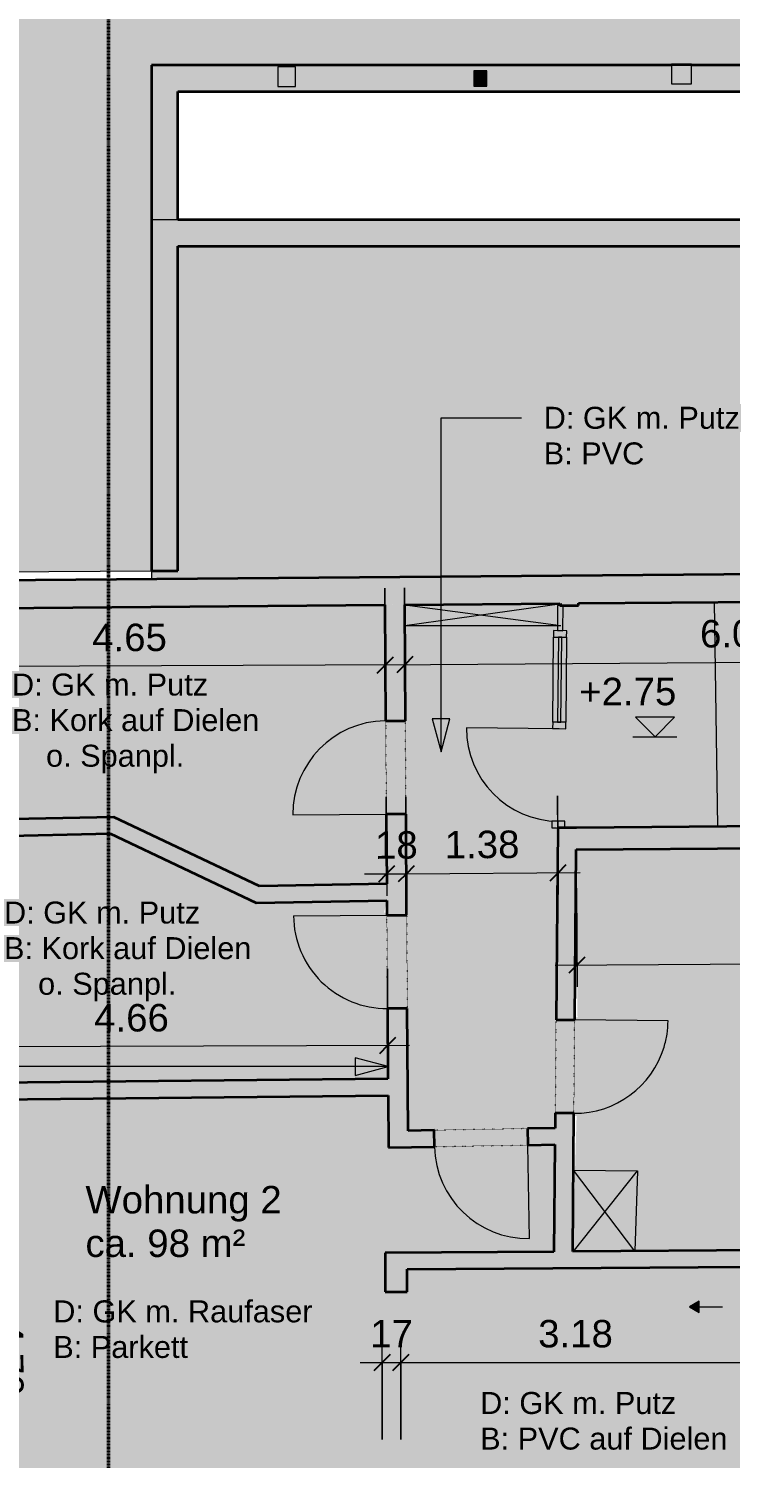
# Model space of a CAD drawing. Header units: millimetres. Extents: x -14559 to 21009, y -19333 to 10906.
# Drawn here: x -6459 to -72, y -12721 to 297 of the extents above; entities that cross this region are included whole.
import ezdxf

# ---------------------------------------------------------------- set-up
doc = ezdxf.new("R2010")
doc.units = ezdxf.units.MM
doc.linetypes.add('Achse', pattern=[10, 5, -2.5, 0, -2.5])
doc.linetypes.add('Über Schnittebene 1', pattern=[1, 0, -1])
for name, color, linetype, lineweight in [('A-ANNO-DIMS', 211, 'Continuous', 9), ('A-ANNO-DIMS-100', 211, 'Continuous', 9), ('A-ANNO-NOTE', 131, 'Continuous', 9), ('A-DETL', 90, 'Continuous', 9), ('A-DETL-GENF', 92, 'Continuous', 9), ('A-DETL-THIN', 151, 'Continuous', 9), ('A-DOOR', 31, 'Continuous', 9), ('A-FLOR', 192, 'Continuous', 9), ('A-GLAZ-CURT', 52, 'Continuous', 9), ('A-GLAZ-CWMG', 51, 'Continuous', 9), ('A-WALL', 113, 'Continuous', 9), ('A-WALL-PATT', 111, 'Continuous', 35), ('G-ANNO-DIMS', 111, 'Continuous', 9), ('G-ANNO-SYMB', 111, 'Continuous', 9), ('G-ANNO-TEXT', 231, 'Continuous', 9), ('S-COLS', 52, 'Continuous', 9)]:
    doc.layers.add(name, color=color, linetype=linetype, lineweight=lineweight)
doc.styles.add('Arial_1', font='arial.ttf', dxfattribs={"height": 250})
doc.styles.add('Arial_2', font='arial.ttf', dxfattribs={"height": 200})
doc.dimstyles.new('2_5mm_-_Arial', dxfattribs={"dimscale": 304.8, "dimtxt": 255.06485, "dimasz": 0.492126, "dimexe": 0.656168, "dimexo": 0.0625, "dimgap": 0.164042, "dimtad": 1, "dimlfac": 0.001, "dimrnd": 0.005, "dimzin": 0, "dimdsep": 46, "dimtxsty": 'Arial_1', "dimblk1": 'OBLIQUE', "dimblk2": 'OBLIQUE', "dimsah": 1, "dimcen": 0.09, "dimdle": 0.656168, "dimazin": 0, "dimtfac": 1, "dimtdec": 4, "dimtix": 1, "dimtmove": 0, "dimatfit": 3, "dimfxl": 2.296588, "dimfxlon": 1, "dimtvp": 1, "dimtolj": 1, "dimtzin": 0, "dimarcsym": 2})
doc.dimstyles.new('2_5mm_-_Arial_1', dxfattribs={"dimscale": 304.8, "dimtxt": 255.06485, "dimasz": 0.492126, "dimexe": 0.656168, "dimexo": 0.0625, "dimgap": 0.164042, "dimtad": 1, "dimdec": 1, "dimlfac": 0.1, "dimrnd": 0.5, "dimdsep": 46, "dimtxsty": 'Arial_1', "dimblk1": 'OBLIQUE', "dimblk2": 'OBLIQUE', "dimsah": 1, "dimcen": 0.09, "dimdle": 0.656168, "dimazin": 0, "dimtfac": 1, "dimtdec": 4, "dimtix": 1, "dimtmove": 0, "dimatfit": 3, "dimfxl": 2.296588, "dimfxlon": 1, "dimtvp": 1, "dimtolj": 1, "dimtzin": 0, "dimarcsym": 2})

# ---------------------------------------------------------------- blocks, each defined once
blk = doc.blocks.new('Drehflügel 1-flg - Variabel - Drehflügel 1-flg - Variabel-418405-Obergeschoss HG')
at = {"layer": 'A-DOOR', "linetype": 'Über Schnittebene 1'}
for p, q in [((-424, 76), (-425, 76)), ((425, 76), (-424, 76)), ((-425, -104), (425, -104))]:
    blk.add_line(p, q, dxfattribs=at)
at = {"layer": 'A-DOOR'}
blk.add_line((425, -954), (425, -104), dxfattribs=at)
for start, end in [(180.0589, 180.4489), (180.4738, 270)]:
    blk.add_arc((425, -104), 850, start, end, dxfattribs=at)
blk = doc.blocks.new('Türelement 1-flg - Drehflügel - Glas - Standard-421634-Obergeschoss HG')
at = {"layer": 'A-DOOR'}
blk.add_line((-421, 0), (-421, -843), dxfattribs=at)
blk.add_arc((-421, 0), 843, 270, 0, dxfattribs=at)
blk = doc.blocks.new('Pfosten rechteckig - 6 x 12-419430-Obergeschoss HG')
at = {"layer": 'A-GLAZ-CWMG'}
for p, q in [((-11, 60), (-60, 60)), ((-60, 60), (-60, -60)), ((0, 60), (-11, 60)), ((0, -21), (0, 60)), ((-60, -60), (0, -60)), ((0, -60), (0, -21))]:
    blk.add_line(p, q, dxfattribs=at)
blk = doc.blocks.new('Systemelement - Holzverschalung-420022-Obergeschoss HG')
at = {"layer": 'A-GLAZ-CURT'}
for p, q in [((531, 25), (301, 25)), ((301, 25), (301, -25)), ((531, -25), (531, 25)), ((301, -25), (531, -25))]:
    blk.add_line(p, q, dxfattribs=at)
blk = doc.blocks.new('Systemelement - Verglasung-419837-Obergeschoss HG')
at = {"layer": 'A-GLAZ-CURT'}
for p, q in [((386, 15), (-386, 15)), ((-386, 15), (-386, -15)), ((386, -15), (386, 15)), ((-386, -15), (386, -15))]:
    blk.add_line(p, q, dxfattribs=at)
blk = doc.blocks.new('Pfosten rechteckig - 6 x 12-419822-Obergeschoss HG')
at = {"layer": 'A-GLAZ-CWMG'}
for p, q in [((-30, 60), (30, 60)), ((-30, -60), (-30, 60)), ((30, 60), (30, -60)), ((30, -60), (-30, -60))]:
    blk.add_line(p, q, dxfattribs=at)
blk = doc.blocks.new('Pfosten rechteckig - 6 x 12-419829-Obergeschoss HG')
at = {"layer": 'A-GLAZ-CWMG'}
for p, q in [((-1689, -6016), (-1682, -5243)), ((-1562, -5244), (-1569, -6017))]:
    blk.add_line(p, q, dxfattribs=at)
blk = doc.blocks.new('Pfosten rechteckig - 6 x 12-419849-Obergeschoss HG')
at = {"layer": 'A-GLAZ-CWMG'}
for p, q in [((-30, 60), (30, 60)), ((-30, -60), (-30, 60)), ((30, 60), (30, -60)), ((30, -60), (-30, -60))]:
    blk.add_line(p, q, dxfattribs=at)
blk = doc.blocks.new('Drehflügel 1-flg - Variabel - Drehflügel 1-flg - Variabel-420253-Obergeschoss HG')
at = {"layer": 'A-DOOR'}
blk.add_line((425, 954), (425, 104), dxfattribs=at)
at = {"layer": 'A-DOOR', "linetype": 'Über Schnittebene 1'}
for p, q in [((-425, 104), (425, 104)), ((425, -76), (-425, -76))]:
    blk.add_line(p, q, dxfattribs=at)
at = {"layer": 'A-DOOR'}
blk.add_arc((425, 104), 850, 90, 180, dxfattribs=at)
blk = doc.blocks.new('Drehflügel 1-flg - Variabel - Drehflügel 1-flg - Variabel-420442-Obergeschoss HG')
at = {"layer": 'A-DOOR', "linetype": 'Über Schnittebene 1'}
for p, q in [((423, 71), (-425, 71)), ((425, 71), (423, 71)), ((-425, -99), (425, -99))]:
    blk.add_line(p, q, dxfattribs=at)
at = {"layer": 'A-DOOR'}
blk.add_line((425, -949), (425, -99), dxfattribs=at)
for start, end in [(180, 253.6364), (253.6364, 261.8182), (261.8182, 270)]:
    blk.add_arc((425, -99), 850, start, end, dxfattribs=at)
blk = doc.blocks.new('Drehflügel 1-flg - Variabel - Drehflügel 1-flg - Variabel-420441-Obergeschoss HG')
at = {"layer": 'A-DOOR', "linetype": 'Über Schnittebene 1'}
for p, q in [((425, 61), (-425, 61)), ((-425, -89), (425, -89))]:
    blk.add_line(p, q, dxfattribs=at)
at = {"layer": 'A-DOOR'}
blk.add_line((425, -939), (425, -89), dxfattribs=at)
blk.add_arc((425, -89), 850, 180, 270, dxfattribs=at)
blk = doc.blocks.new('Holzträger - 160 x 180-455506-Obergeschoss HG')
at = {"layer": 'S-COLS'}
blk.add_hatch(color=256, dxfattribs=at).paths.add_polyline_path([(-80, -90), (80, -90), (80, 90), (-80, 90)], flags=0)
for p, q in [((80, 90), (-80, 90)), ((-80, 90), (-80, -90)), ((80, -90), (80, 90)), ((-80, -90), (80, -90))]:
    blk.add_line(p, q, dxfattribs=at)
blk = doc.blocks.new('Holzträger - 120 x 140-455507-Obergeschoss HG')
at = {"layer": 'S-COLS'}
blk.add_hatch(color=256, dxfattribs=at).paths.add_polyline_path([(-60, -70), (60, -70), (60, 70), (-60, 70)], flags=0)
for p, q in [((60, 70), (-60, 70)), ((-60, 70), (-60, -70)), ((60, -70), (60, 70)), ((-60, -70), (60, -70))]:
    blk.add_line(p, q, dxfattribs=at)
blk = doc.blocks.new('Holzträger - 180 x 180-V1-Obergeschoss HG')
at = {"layer": 'S-COLS'}
for points in [[(90, 81), (90, 90), (-90, 90), (-90, 81)], [(-90, -90), (90, -90), (90, 81), (-90, 81)]]:
    blk.add_hatch(color=256, dxfattribs=at).paths.add_polyline_path(points, flags=0)
for p, q in [((90, 90), (-90, 90)), ((-90, 90), (-90, 81)), ((-90, 81), (-90, -90)), ((90, 81), (90, 90)), ((90, -90), (90, 81)), ((-90, -90), (90, -90))]:
    blk.add_line(p, q, dxfattribs=at)
blk = doc.blocks.new('Höhenkoten - Fertig-4502-Obergeschoss HG')
at = {"layer": 'G-ANNO-DIMS'}
for p, q in [((1.77, 1.77), (-1.77, 1.77)), ((0, 0), (-1.77, 1.77)), ((0, 0), (1.77, 1.77)), ((-2.01, 0), (1.98, 0))]:
    blk.add_line(p, q, dxfattribs=at)
blk = doc.blocks.new('DIMBLOCK1-Obergeschoss HG')
at = {"layer": 'A-ANNO-DIMS-100'}
for p, q in [((-6900, -9261), (-6886, -14359)), ((-7599, -9463), (-6699, -9461)), ((-6899, -9461), (-7599, -9463)), ((-6186, -14157), (-7086, -14160)), ((-6886, -14159), (-6186, -14157))]:
    blk.add_line(p, q, dxfattribs=at)
at = {"layer": 'A-ANNO-DIMS-100', "lineweight": 25}
for p, q in [((-6899, -9461), (-6974, -9386)), ((-6899, -9461), (-6824, -9536)), ((-6886, -14159), (-6961, -14084)), ((-6886, -14159), (-6811, -14234))]:
    blk.add_line(p, q, dxfattribs=at)
at = {"layer": 'A-ANNO-DIMS-100', "color": 0, "insert": (-6507, -11470), "char_height": 250, "width": 814.16, "attachment_point": 1, "rotation": 270.1564, "line_spacing_factor": 0.941778, "style": 'Arial_1'}
blk.add_mtext('4.70', dxfattribs=at)
blk = doc.blocks.new('_Oblique')
at = {"color": 0, "linetype": 'ByBlock', "lineweight": -2}
blk.add_line((-0.5, -0.5), (0.5, 0.5), dxfattribs=at)
blk = doc.blocks.new('DIMBLOCK11-Obergeschoss HG')
at = {"layer": 'A-ANNO-DIMS-100'}
for p, q in [((-3217, -4798), (-3213, -5698)), ((-3214, -5498), (-3217, -4798)), ((-7864, -6215), (-7867, -5315)), ((-3014, -5497), (-8066, -5516)), ((-7866, -5515), (-7864, -6215))]:
    blk.add_line(p, q, dxfattribs=at)
at = {"layer": 'A-ANNO-DIMS-100', "lineweight": 25}
for p, q in [((-7866, -5515), (-7792, -5440)), ((-3214, -5498), (-3139, -5423)), ((-7866, -5515), (-7941, -5590)), ((-3214, -5498), (-3289, -5573))]:
    blk.add_line(p, q, dxfattribs=at)
at = {"layer": 'A-ANNO-DIMS-100', "color": 0, "insert": (-5881, -5122), "char_height": 250, "width": 814.16, "attachment_point": 1, "rotation": 0.2081, "line_spacing_factor": 0.941778, "style": 'Arial_1'}
blk.add_mtext('4.65', dxfattribs=at)
blk = doc.blocks.new('DIMBLOCK12-Obergeschoss HG')
at = {"layer": 'A-ANNO-DIMS-100'}
for p, q in [((-3037, -4793), (-3031, -5693)), ((-3032, -5493), (-3037, -4793)), ((3013, -4751), (3020, -5651)), ((3018, -5451), (3013, -4751)), ((-3232, -5495), (3218, -5449))]:
    blk.add_line(p, q, dxfattribs=at)
at = {"layer": 'A-ANNO-DIMS-100', "lineweight": 25}
for p, q in [((-3032, -5493), (-2958, -5418)), ((3018, -5451), (2944, -5526)), ((3018, -5451), (3093, -5375)), ((-3032, -5493), (-3107, -5569))]:
    blk.add_line(p, q, dxfattribs=at)
at = {"layer": 'A-ANNO-DIMS-100', "color": 0, "insert": (-349, -5088), "char_height": 250, "width": 814.16, "attachment_point": 1, "rotation": 0.4009, "line_spacing_factor": 0.941778, "style": 'Arial_1'}
blk.add_mtext('6.05', dxfattribs=at)
blk = doc.blocks.new('DIMBLOCK13-Obergeschoss HG')
at = {"layer": 'A-ANNO-DIMS-100'}
for p, q in [((-1472, -7528), (-1466, -8428)), ((-1467, -8228), (-1472, -7528)), ((3142, -7496), (3149, -8396)), ((3147, -8196), (3142, -7496)), ((-1667, -8230), (3347, -8195))]:
    blk.add_line(p, q, dxfattribs=at)
at = {"layer": 'A-ANNO-DIMS-100', "lineweight": 25}
for p, q in [((-1467, -8228), (-1393, -8153)), ((3147, -8196), (3073, -8272)), ((3147, -8196), (3222, -8121)), ((-1467, -8228), (-1542, -8304))]:
    blk.add_line(p, q, dxfattribs=at)
at = {"layer": 'A-ANNO-DIMS-100', "color": 0, "insert": (433, -7829), "char_height": 250, "width": 970.26, "attachment_point": 1, "rotation": 0.4009, "line_spacing_factor": 0.941778, "style": 'Arial_1'}
blk.add_mtext('4.61\\A2\\H0.5x;\\S5^  ;\\H2x;', dxfattribs=at)
blk = doc.blocks.new('DIMBLOCK14-Obergeschoss HG')
at = {"layer": 'A-ANNO-DIMS-100'}
for p, q in [((-3205, -6698), (-3199, -7598)), ((-3201, -7398), (-3205, -6698)), ((-3025, -6697), (-3019, -7597)), ((-3021, -7397), (-3025, -6697)), ((-3401, -7399), (-3021, -7397))]:
    blk.add_line(p, q, dxfattribs=at)
at = {"layer": 'A-ANNO-DIMS-100', "lineweight": 25}
for p, q in [((-3201, -7398), (-3275, -7473)), ((-3201, -7398), (-3126, -7323)), ((-3021, -7397), (-3095, -7472)), ((-3021, -7397), (-2946, -7321))]:
    blk.add_line(p, q, dxfattribs=at)
at = {"layer": 'A-ANNO-DIMS-100', "color": 0, "insert": (-3307, -7012), "char_height": 250, "width": 465.23, "attachment_point": 1, "rotation": 0.3604, "line_spacing_factor": 0.941778, "style": 'Arial_1'}
blk.add_mtext('18', dxfattribs=at)
blk = doc.blocks.new('DIMBLOCK15-Obergeschoss HG')
at = {"layer": 'A-ANNO-DIMS-100'}
for p, q in [((-3025, -6697), (-3019, -7597)), ((-3021, -7397), (-3025, -6697)), ((-1645, -6688), (-1639, -7588)), ((-1640, -7388), (-1645, -6688)), ((-3021, -7397), (-1440, -7387))]:
    blk.add_line(p, q, dxfattribs=at)
at = {"layer": 'A-ANNO-DIMS-100', "lineweight": 25}
for p, q in [((-3021, -7397), (-3095, -7472)), ((-3021, -7397), (-2946, -7321)), ((-1640, -7388), (-1715, -7464)), ((-1640, -7388), (-1566, -7313))]:
    blk.add_line(p, q, dxfattribs=at)
at = {"layer": 'A-ANNO-DIMS-100', "color": 0, "insert": (-2672, -7008), "char_height": 250, "width": 814.16, "attachment_point": 1, "rotation": 0.3604, "line_spacing_factor": 0.941778, "style": 'Arial_1'}
blk.add_mtext('1.38', dxfattribs=at)
blk = doc.blocks.new('DIMBLOCK16-Obergeschoss HG')
at = {"layer": 'A-ANNO-DIMS-100'}
for p, q in [((-3194, -8262), (-3191, -9162)), ((-3192, -8962), (-3194, -8262)), ((-7851, -9678), (-7854, -8778)), ((-2992, -8961), (-8054, -8979)), ((-7854, -8978), (-7851, -9678))]:
    blk.add_line(p, q, dxfattribs=at)
at = {"layer": 'A-ANNO-DIMS-100', "lineweight": 25}
for p, q in [((-7854, -8978), (-7928, -9054)), ((-7854, -8978), (-7779, -8903)), ((-3192, -8962), (-3267, -9037)), ((-3192, -8962), (-3117, -8886))]:
    blk.add_line(p, q, dxfattribs=at)
at = {"layer": 'A-ANNO-DIMS-100', "color": 0, "insert": (-5863, -8585), "char_height": 250, "width": 814.16, "attachment_point": 1, "rotation": 0.2081, "line_spacing_factor": 0.941778, "style": 'Arial_1'}
blk.add_mtext('4.66', dxfattribs=at)
blk = doc.blocks.new('DIMBLOCK18-Obergeschoss HG')
at = {"layer": 'A-ANNO-DIMS-100'}
for p, q in [((-3241, -12547), (-3241, -11647)), ((-3071, -12547), (-3071, -11647)), ((-3441, -11847), (-3071, -11847)), ((-3241, -11847), (-3241, -12547)), ((-3071, -11847), (-3071, -12547))]:
    blk.add_line(p, q, dxfattribs=at)
at = {"layer": 'A-ANNO-DIMS-100', "lineweight": 25}
for p, q in [((-3241, -11847), (-3166, -11772)), ((-3071, -11847), (-2996, -11772)), ((-3241, -11847), (-3316, -11922)), ((-3071, -11847), (-3146, -11922))]:
    blk.add_line(p, q, dxfattribs=at)
at = {"layer": 'A-ANNO-DIMS-100', "color": 0, "insert": (-3350, -11460), "char_height": 250, "width": 465.23, "attachment_point": 1, "line_spacing_factor": 0.941778, "style": 'Arial_1'}
blk.add_mtext('17', dxfattribs=at)
blk = doc.blocks.new('DIMBLOCK19-Obergeschoss HG')
at = {"layer": 'A-ANNO-DIMS-100'}
for p, q in [((-3071, -12547), (-3071, -11647)), ((108, -12547), (108, -11647)), ((-3071, -11847), (308, -11847)), ((-3071, -11847), (-3071, -12547)), ((108, -11847), (108, -12547))]:
    blk.add_line(p, q, dxfattribs=at)
at = {"layer": 'A-ANNO-DIMS-100', "lineweight": 25}
for p, q in [((-3071, -11847), (-2996, -11772)), ((108, -11847), (183, -11772)), ((-3071, -11847), (-3146, -11922)), ((108, -11847), (33, -11922))]:
    blk.add_line(p, q, dxfattribs=at)
at = {"layer": 'A-ANNO-DIMS-100', "color": 0, "insert": (-1821, -11460), "char_height": 250, "width": 814.16, "attachment_point": 1, "line_spacing_factor": 0.941778, "style": 'Arial_1'}
blk.add_mtext('3.18', dxfattribs=at)

msp = doc.modelspace()

# ---------------------------------------------------------------- hatches: boundary and pattern name
at = {"layer": 'A-ANNO-NOTE'}
msp.add_hatch(color=256, dxfattribs=at).paths.add_polyline_path([(-355.9, -11391.773), (-356.465, -11289.993), (-444.327, -11341.373)], flags=0)
at = {"layer": 'A-DETL-GENF', "transparency": 33554534}
for color, points in [(157, [(-12418.306, -4687.701), (-5341.74, -4638.181), (-5341.74, -34.674), (11720.991, -34.674), (11720.991, 4990.436), (-12418.306, 4990.436), (-12418.306, -2602.044)]), (33, [(-5341.74, -4717.356), (2757.983, -4650.398), (2757.983, -4204.998), (3057.983, -4204.998), (3057.983, -1444.998), (-5341.74, -1444.998), (-5341.74, -2602.044)]), (101, [(-7834.832, -14161.578), (-3240.948, -14149.036), (-3240.948, -13023.805), (-3070.948, -13023.805), (-3070.948, -14148.572), (108.006, -14139.893), (106.61, -13996.756), (326.6, -13994.612), (328.01, -14139.293), (3168.879, -14131.537), (3146.697, -10961.355), (297.22, -10980.888), (319.553, -13271.794), (99.564, -13273.939), (77.17, -10976.828), (-3013.017, -10998.011), (-3013.017, -11203.007), (-3213.017, -11149.378), (-3213.017, -10849.378), (-1677.242, -10838.851), (-1668.53, -9863.837), (-1914.886, -9868.109), (-1917.486, -9718.131), (-1667.189, -9713.791), (-1666.202, -9603.288), (-1471.194, -9603.288), (-1507.225, -10837.685), (3161.003, -10805.685), (3158.648, -9811.008), (3139.983, -7143.521), (-1474.526, -7178.248), (-1463.162, -8704.404), (-1659.017, -8729.33), (-1659.017, -6969.537), (3028.516, -6934.353), (3014.285, -4900.492), (-3036.088, -4956.707), (-3029.491, -6005.436), (-3216.136, -6005.436), (-3216.136, -4949.793), (-7861.111, -4988.191), (-7861.111, -6927.162), (-5684.101, -6881.348), (-4357.017, -7511.007), (-3200.151, -7490.814), (-3204.148, -6855.351), (-3024.152, -6854.219), (-3018.365, -7774.201), (-3223.514, -7751.031), (-3199.207, -7640.821), (-4389.552, -7661.598), (-5716.379, -7032.061), (-7860.566, -7077.184), (-7852.442, -9313.762), (-3188.985, -9265.822), (-3193.014, -8625.316), (-3013.018, -8624.184), (-3006.017, -9737.007), (-2767.359, -9732.869), (-2764.758, -9882.846), (-3185.057, -9890.135), (-3188.041, -9415.82), (-7851.897, -9463.764), (-7848.402, -10425.957)])]:
    msp.add_hatch(color=color, dxfattribs=at).paths.add_polyline_path(points, flags=0)
at = {"layer": 'A-WALL-PATT', "lineweight": 9}
for points in [[(-5101.74, -1444.998), (-5101.74, -34.674), (-5341.74, -34.674), (-5341.74, -1444.998), (-5136.643, -1444.998)], [(-5101.74, -4638.181), (-5101.74, -1444.998), (-5341.74, -1444.998), (-5341.74, -4638.181)], [(3031.896, -1684.998), (3057.983, -1684.998), (3057.983, -1444.998), (-5101.74, -1444.998), (-5101.74, -1684.998), (2757.983, -1684.998)], [(-7868.154, -4988.249), (3014.27, -4898.288), (3012.52, -4648.294), (-7869.062, -4738.248), (-7868.155, -4988.191)], [(-7860.566, -7077.184), (-5381.317, -7025.009), (-5684.101, -6881.348), (-7861.111, -6927.162)], [(-4389.552, -7661.598), (-4052.045, -7655.707), (-5381.317, -7025.009), (-5716.379, -7032.061), (-4433.344, -7640.821)], [(-1474.526, -7178.248), (3139.983, -7143.521), (3138.583, -6943.526), (-1472.739, -6978.229), (-1474.216, -7143.521)], [(-4052.045, -7655.707), (-3199.207, -7640.821), (-3200.151, -7490.814), (-4357.017, -7511.007), (-4083.42, -7640.821)], [(-3198.361, -7775.333), (-3024.152, -7773.547), (-3198.496, -7753.856)], [(-7851.897, -9463.764), (-3188.041, -9415.82), (-3188.985, -9265.822), (-7852.442, -9313.762)], [(-3013.017, -11203.007), (-3013.017, -10848.007), (-3213.017, -10849.378), (-3213.017, -11149.378), (-3070.948, -11187.473)], [(-3213.017, -11203.007), (-3013.017, -11203.007), (-3213.017, -11149.378)]]:
    msp.add_hatch(color=256, dxfattribs=at).paths.add_polyline_path(points, flags=0)
h = msp.add_hatch(color=256, dxfattribs=at)
h.paths.add_polyline_path([(11716.231, -274.674), (11716.916, -34.674), (3072.786, -34.674), (3072.786, -185.313), (2892.786, -185.313), (2892.786, -34.674), (-426.925, -34.674), (-426.925, -206.157), (-606.925, -206.157), (-606.925, -34.674), (-5101.74, -34.674), (-5101.74, -274.674), (6916.847, -274.674)], flags=0)
h.paths.add_polyline_path([(-4191.409, -229.69), (-4191.409, -49.69), (-4031.409, -49.69), (-4031.409, -229.69)], flags=0)
h.paths.add_polyline_path([(-2287.443, -227.825), (-2407.443, -227.825), (-2407.443, -87.825), (-2287.443, -87.825)], flags=0)
h.paths.add_polyline_path([(3290.597, -200.406), (3290.597, -80.406), (3410.597, -80.406), (3410.597, -200.406)], flags=0)
h = msp.add_hatch(color=256, dxfattribs=at)
h.paths.add_polyline_path([(-1677.242, -10838.851), (-1507.225, -10837.685), (-1496.195, -9603.288), (-1666.202, -9603.288), (-1673.553, -10425.957)], flags=0)
h.paths.add_polyline_path([(-1642.757, -8727.26), (-1488.192, -8707.589), (-1472.763, -6980.935), (-1642.757, -6979.416), (-1658.373, -8727.121)], flags=0)
h.paths.add_polyline_path([(-1624.566, -4943.592), (-1454.545, -4942.012), (-1454.484, -4935.23), (-1624.503, -4936.635)], flags=0)
h = msp.add_hatch(color=256, dxfattribs=at)
h.paths.add_polyline_path([(-1666.202, -9603.288), (-1496.195, -9603.288), (-1495.975, -9578.606), (-1665.968, -9577.087)], flags=0)
h.paths.add_polyline_path([(-1488.38, -8728.64), (-1488.192, -8707.589), (-1642.757, -8727.26)], flags=0)
h.paths.add_polyline_path([(-1454.665, -4955.436), (-1454.545, -4942.012), (-1624.566, -4943.592), (-1624.658, -4953.917)], flags=0)
h = msp.add_hatch(color=256, dxfattribs=at)
h.paths.add_polyline_path([(-3185.057, -9890.135), (-3005.074, -9887.014), (-3013.018, -8624.184), (-3193.014, -8625.316), (-3185.103, -9882.846)], flags=0)
h.paths.add_polyline_path([(-3018.365, -7774.201), (-3024.152, -6854.219), (-3204.148, -6855.351), (-3198.496, -7753.856), (-3024.152, -7773.547)], flags=0)
h.paths.add_polyline_path([(-3209.495, -6005.368), (-3029.499, -6004.236), (-3036.141, -4948.305), (-3216.136, -4949.793), (-3216.082, -4958.379)], flags=0)
h = msp.add_hatch(color=256, dxfattribs=at)
h.paths.add_polyline_path([(-3005.074, -9887.014), (-2764.758, -9882.846), (-2767.359, -9732.869), (-3006.017, -9737.007), (-3005.1, -9882.846)], flags=0)
h.paths.add_polyline_path([(-1914.886, -9868.109), (-1668.53, -9863.837), (-1667.189, -9713.791), (-1917.486, -9718.131), (-1914.96, -9863.837)], flags=0)
h = msp.add_hatch(color=256, dxfattribs=at)
h.paths.add_polyline_path([(-3013.017, -10998.011), (1260.525, -10968.716), (1259.497, -10818.72), (-3013.017, -10848.007), (-3013.017, -10976.828)], flags=0)
h.paths.add_polyline_path([(1990.508, -10963.712), (3161.358, -10955.686), (3161.003, -10805.685), (1989.48, -10813.716), (1990.492, -10961.355)], flags=0)
at = {"layer": 'G-ANNO-TEXT'}
for points in [[(-2704.605, -6287.453), (-2624.22, -5987.453), (-2784.989, -5987.453)], [(-3186.042, -9153.018), (-3486.042, -9072.634), (-3486.042, -9233.403)]]:
    msp.add_hatch(color=1, dxfattribs=at).paths.add_polyline_path(points, flags=0)

# ---------------------------------------------------------------- linework, layer by layer
at = {"layer": 'A-ANNO-NOTE'}
for p, q in [((-356.465, -11289.993), (-444.327, -11341.373)), ((-355.9, -11391.773), (-356.465, -11289.993)), ((-444.327, -11341.373), (-144.393, -11339.707)), ((-444.327, -11341.373), (-355.9, -11391.773))]:
    msp.add_line(p, q, dxfattribs=at)
at = {"layer": 'A-DETL'}
for p, q in [((-3034.953, -5137.16), (-1607.119, -4936.491)), ((-3036.141, -4948.305), (-1614.953, -5137.16)), ((-3034.953, -5137.16), (-1614.953, -5137.16)), ((-1503.137, -10840.39), (-915.637, -10103.011)), ((-1500.614, -10097.784), (-915.637, -10103.011)), ((-941.157, -10833.805), (-1500.614, -10097.784)), ((-915.637, -10103.011), (-941.157, -10833.805))]:
    msp.add_line(p, q, dxfattribs=at)
at = {"layer": 'A-DETL-THIN'}
for p, q in [((-5341.74, -1444.998), (-5341.74, -34.674)), ((-5341.74, -34.674), (11720.991, -34.674)), ((-5341.74, -4638.181), (-5341.74, -1444.998)), ((-5341.74, -1444.998), (-5341.74, -4717.356)), ((3057.983, -1444.998), (-5341.74, -1444.998)), ((-12418.306, -4687.701), (-5341.74, -4638.181)), ((-5341.74, -4717.356), (2757.983, -4650.398))]:
    msp.add_line(p, q, dxfattribs=at)
at = {"layer": 'A-FLOR'}
msp.add_line((-185.452, -6968.541), (-215.045, -4924.984), dxfattribs=at)
at = {"layer": 'A-WALL', "color": 217, "lineweight": 35}
msp.add_line((-5341.74, -34.674), (-5341.74, -4638.181), dxfattribs=at)
at = {"layer": 'A-WALL', "color": 169, "lineweight": 35}
for p, q in [((-606.925, -34.674), (-5341.74, -34.674)), ((2892.786, -34.674), (-426.925, -34.674))]:
    msp.add_line(p, q, dxfattribs=at)
at = {"layer": 'A-WALL', "color": 7, "lineweight": 35}
for p, q in [((-5101.74, -1444.998), (-5101.74, -274.674)), ((-5101.74, -274.674), (11716.231, -274.674)), ((-3036.141, -4948.305), (-1624.503, -4936.635)), ((-1454.484, -4935.23), (3014.27, -4898.288)), ((-3216.136, -4949.793), (-3209.495, -6005.368)), ((-3209.495, -6005.368), (-3029.499, -6004.236)), ((-1642.757, -6979.416), (-1658.373, -8727.121)), ((-1472.763, -6980.935), (-1642.757, -6979.416)), ((-1472.739, -6978.229), (-1472.763, -6980.935)), ((3028.586, -6944.354), (-1472.739, -6978.229)), ((-1488.38, -8728.64), (-1474.526, -7178.248)), ((-3199.207, -7640.821), (-3198.361, -7775.333)), ((-1507.225, -10837.685), (-1495.975, -9578.606))]:
    msp.add_line(p, q, dxfattribs=at)
at = {"layer": 'A-WALL', "color": 27, "lineweight": 35}
for p, q in [((7745.983, -1444.998), (-5101.74, -1444.998)), ((-5101.74, -4638.181), (-5101.74, -1684.998)), ((-5101.74, -1684.998), (3057.983, -1684.998)), ((3012.52, -4648.294), (-8419.05, -4742.795)), ((-5341.74, -4638.181), (-5101.74, -4638.181))]:
    msp.add_line(p, q, dxfattribs=at)
at = {"layer": 'A-WALL', "color": 137, "lineweight": 35}
for p, q in [((-1624.503, -4936.635), (-1624.658, -4953.917)), ((-1454.665, -4955.436), (-1454.484, -4935.23)), ((-7868.154, -4988.249), (-3216.136, -4949.793)), ((-3029.499, -6004.236), (-3036.141, -4948.305)), ((-1624.658, -4953.917), (-1454.665, -4955.436)), ((-5684.101, -6881.348), (-7861.111, -6927.162)), ((-4357.017, -7511.007), (-5684.101, -6881.348)), ((-3024.152, -6854.219), (-3204.148, -6855.351)), ((-3204.148, -6855.351), (-3200.151, -7490.814)), ((-3018.365, -7774.201), (-3024.152, -6854.219)), ((-7860.566, -7077.184), (-5716.379, -7032.061)), ((-5716.379, -7032.061), (-4389.552, -7661.598)), ((-1474.526, -7178.248), (3139.983, -7143.521)), ((-3200.151, -7490.814), (-4357.017, -7511.007)), ((-4389.552, -7661.598), (-3199.207, -7640.821)), ((-3198.361, -7775.333), (-3018.365, -7774.201)), ((-3013.018, -8624.184), (-3193.014, -8625.316)), ((-3193.014, -8625.316), (-3188.985, -9265.822)), ((-3006.017, -9737.007), (-3013.018, -8624.184)), ((-1658.373, -8727.121), (-1488.38, -8728.64)), ((-3188.985, -9265.822), (-7852.442, -9313.762)), ((-7851.897, -9463.764), (-3188.041, -9415.82)), ((-3188.041, -9415.82), (-3185.057, -9890.135)), ((-1665.968, -9577.087), (-1667.189, -9713.791)), ((-1495.975, -9578.606), (-1665.968, -9577.087)), ((-2767.359, -9732.869), (-3006.017, -9737.007)), ((-2764.758, -9882.846), (-2767.359, -9732.869)), ((-1667.189, -9713.791), (-1917.486, -9718.131)), ((-1917.486, -9718.131), (-1914.886, -9868.109)), ((-3185.057, -9890.135), (-2764.758, -9882.846)), ((-1914.886, -9868.109), (-1668.53, -9863.837)), ((-1668.53, -9863.837), (-1677.242, -10838.851)), ((-1677.242, -10838.851), (-3213.017, -10849.378)), ((-3213.017, -10849.378), (-3213.017, -11203.007)), ((1259.497, -10818.72), (-1507.225, -10837.685)), ((-3013.017, -10998.011), (77.17, -10976.828)), ((-3013.017, -11203.007), (-3013.017, -10998.011)), ((-3213.017, -11203.007), (-3013.017, -11203.007))]:
    msp.add_line(p, q, dxfattribs=at)
at = {"layer": 'G-ANNO-SYMB', "linetype": 'Achse', "lineweight": 50}
msp.add_line((-5732.142, 3642.917), (-5732.142, -18063.258), dxfattribs=at)
at = {"layer": 'G-ANNO-TEXT', "color": 1}
for p, q in [((-2704.605, -3246.322), (-1974.357, -3246.322)), ((-2704.605, -6287.453), (-2704.605, -3246.322)), ((-2624.22, -5987.453), (-2784.989, -5987.453)), ((-2784.989, -5987.453), (-2704.605, -6287.453)), ((-2704.605, -6287.453), (-2624.22, -5987.453)), ((-3186.042, -9153.018), (-3486.042, -9072.634)), ((-3486.042, -9072.634), (-3486.042, -9233.403)), ((-3186.042, -9153.018), (-9494.806, -9153.018)), ((-3486.042, -9233.403), (-3186.042, -9153.018))]:
    msp.add_line(p, q, dxfattribs=at)

# ---------------------------------------------------------------- block references
at = {"layer": 'A-DOOR'}
for name, p, rotation in [('Drehflügel 1-flg - Variabel - Drehflügel 1-flg - Variabel-418405-Obergeschoss HG', (-3102.389, -6429.703), 270.3604242274997), ('Türelement 1-flg - Drehflügel - Glas - Standard-421634-Obergeschoss HG', (-1633.453, -6498.142), 269.4880529656931), ('Drehflügel 1-flg - Variabel - Drehflügel 1-flg - Variabel-420253-Obergeschoss HG', (-3091.255, -8199.668), 90.36042422749965), ('Drehflügel 1-flg - Variabel - Drehflügel 1-flg - Variabel-420442-Obergeschoss HG', (-1591.608, -9152.734), 89.48805296569299), ('Drehflügel 1-flg - Variabel - Drehflügel 1-flg - Variabel-420441-Obergeschoss HG', (-2341.372, -9786.056), 0.9934653390551513)]:
    msp.add_blockref(name, p, dxfattribs=dict(at, rotation=rotation))
at = {"layer": 'A-GLAZ-CURT', "rotation": 89.48805296569311}
for name, p in [('Systemelement - Holzverschalung-420022-Obergeschoss HG', (-1624.403, -5485.393)), ('Systemelement - Verglasung-419837-Obergeschoss HG', (-1625.699, -5630.387))]:
    msp.add_blockref(name, p, dxfattribs=at)
at = {"layer": 'A-GLAZ-CWMG', "extrusion": (0, 0, -1), "rotation": 90.51194703430691}
for name, p in [('Pfosten rechteckig - 6 x 12-419849-Obergeschoss HG', (1621.978, -5213.951)), ('Pfosten rechteckig - 6 x 12-419822-Obergeschoss HG', (1629.42, -6046.823))]:
    msp.add_blockref(name, p, dxfattribs=at)
at = {"layer": 'A-GLAZ-CWMG'}
msp.add_blockref('Pfosten rechteckig - 6 x 12-419829-Obergeschoss HG', (0, 0), dxfattribs=at)
at = {"layer": 'A-GLAZ-CWMG', "rotation": 269.4880529656931}
msp.add_blockref('Pfosten rechteckig - 6 x 12-419430-Obergeschoss HG', (-1637.754, -6979.461), dxfattribs=at)
at = {"layer": 'G-ANNO-DIMS', "xscale": 99.99999999999993, "yscale": 99.99999999999993, "zscale": 99.99999999999993}
msp.add_blockref('Höhenkoten - Fertig-4502-Obergeschoss HG', (-757.44, -6149.668), dxfattribs=at)
at = {"layer": 'S-COLS'}
for name, p in [('Holzträger - 160 x 180-455506-Obergeschoss HG', (-4111.409, -139.69)), ('Holzträger - 120 x 140-455507-Obergeschoss HG', (-2347.443, -157.825)), ('Holzträger - 180 x 180-V1-Obergeschoss HG', (-516.925, -116.157))]:
    msp.add_blockref(name, p, dxfattribs=at)

# ---------------------------------------------------------------- texts
at = {"layer": 'G-ANNO-DIMS', "insert": (-1447.423, -5613.338), "char_height": 250, "width": 1055.95983, "attachment_point": 1, "line_spacing_factor": 0.941778, "style": 'Arial_1'}
msp.add_mtext('+2.75', dxfattribs=at)
at = {"layer": 'G-ANNO-TEXT', "color": 1, "char_height": 200, "attachment_point": 1, "style": 'Arial_2'}
for s, insert, width in [('D: GK m. Putz', (-1771.157, -3146.322), 2204.64062), ('B: PVC', (-1771.157, -3470.437), 1138.39625), ('D: GK m. Putz', (-6610.987, -5574.914), 2204.64062), ('B: Kork auf Dielen', (-6610.987, -5899.029), 2805.90625), ('    o. Spanpl.', (-6610.987, -6223.143), 1948.10063), ('D: GK m. Putz', (-6683.479, -7650.812), 2204.64062), ('B: Kork auf Dielen', (-6683.479, -7974.926), 2805.90625), ('    o. Spanpl.', (-6683.479, -8299.041), 1948.10063), ('D: GK m. Raufaser', (-6235.065, -11281.772), 2926.15938), ('B: Parkett', (-6235.065, -11605.887), 1523.20625), ('D: GK m. Putz', (-2349.532, -12116.004), 2204.64062), ('B: PVC auf Dielen', (-2349.532, -12440.119), 2805.90625)]:
    msp.add_mtext(s, dxfattribs=dict(at, insert=insert, width=width))
at = {"layer": 'G-ANNO-TEXT', "color": 7, "char_height": 250, "attachment_point": 1, "style": 'Arial_1'}
for s, insert, width in [('Wohnung 2', (-5941.922, -10239.877), 2140.50562), ('ca. 98 m²', (-5941.922, -10636.752), 1779.74625)]:
    msp.add_mtext(s, dxfattribs=dict(at, insert=insert, width=width))

# ---------------------------------------------------------------- dimensions: what is measured, and where the dimension line sits
at = {"layer": 'A-ANNO-DIMS'}
for base, p1, p2, angle, dimstyle, override, picture, middle in [((-7866.241, -5515.092), (-3216.686, -4798.198), (-7863.698, -6215.088), 0.2081266, '2_5mm_-_Arial', {"dimpost": '<>', "dimfxl": 4858.219125}, 'DIMBLOCK11-Obergeschoss HG', (-5540.837, -5329.001)), ((3018.136, -5450.835), (-3037.233, -4793.189), (3013.238, -4750.852), 0.400907, '2_5mm_-_Arial', {"dimpost": '<>', "dimfxl": 6050.618643}, 'DIMBLOCK12-Obergeschoss HG', (-8.342, -5294.364)), ((-3020.738, -7396.881), (-3205.138, -6698.027), (-3025.142, -6696.895), 0.3604242, '2_5mm_-_Arial_1', {"dimpost": '<>', "dimfxl": 180}, 'DIMBLOCK14-Obergeschoss HG', (-3111.854, -7219.807)), ((-1640.185, -7388.196), (-3025.142, -6696.895), (-1644.588, -6688.21), 0.3604242, '2_5mm_-_Arial', {"dimpost": '<>', "dimfxl": 1380.580439}, 'DIMBLOCK15-Obergeschoss HG', (-2331.58, -7214.814)), ((-7853.66, -8978.496), (-3194.335, -8261.566), (-7851.117, -9678.491), 0.2081266, '2_5mm_-_Arial', {"dimpost": '<>', "dimfxl": 4867.575553}, 'DIMBLOCK16-Obergeschoss HG', (-5523.371, -8792.387)), ((-6886.155, -14158.988), (-7598.977, -9463.074), (-6186.157, -14157.077), 270.1564216, '2_5mm_-_Arial', {"dimpost": '<>', "dimfxl": 4902.012558}, 'DIMBLOCK1-Obergeschoss HG', (-6714.925, -11809.59))]:
    dim = msp.add_linear_dim(base=base, p1=p1, p2=p2, angle=angle, dimstyle=dimstyle, override=override, dxfattribs=at)
    dim.commit()
    dim.dimension.update_dxf_attribs({"geometry": picture, "text_midpoint": middle})
dim = msp.add_linear_dim(base=(3147.347, -8196.035), p1=(-1472.077, -7528.341), p2=(3142.449, -7496.052), angle=0.400907, text='\\A1;4.61\\Q;{\\A1;{\\H0.5x;\\S5^ ;}}', dimstyle='2_5mm_-_Arial', override={"dimpost": '<>', "dimfxl": 4614.639099}, dxfattribs=at)
dim.commit()
dim.dimension.update_dxf_attribs({"geometry": 'DIMBLOCK13-Obergeschoss HG', "text_midpoint": (838.841, -8034.54)})
for base, p1, p2, dimstyle, override, picture, middle in [((-3070.948, -11846.619), (-3240.948, -12546.619), (-3070.948, -12546.619), '2_5mm_-_Arial_1', {"dimpost": '<>', "dimfxl": 170}, 'DIMBLOCK18-Obergeschoss HG', (-3155.948, -11671.108)), ((108.006, -11846.619), (-3070.948, -12546.619), (108.006, -12546.619), '2_5mm_-_Arial', {"dimpost": '<>', "dimfxl": 3178.954106}, 'DIMBLOCK19-Obergeschoss HG', (-1481.471, -11668.891))]:
    dim = msp.add_linear_dim(base=base, p1=p1, p2=p2, dimstyle=dimstyle, override=override, dxfattribs=at)
    dim.commit()
    dim.dimension.update_dxf_attribs({"geometry": picture, "text_midpoint": middle})

doc.saveas('drawing.dxf')
